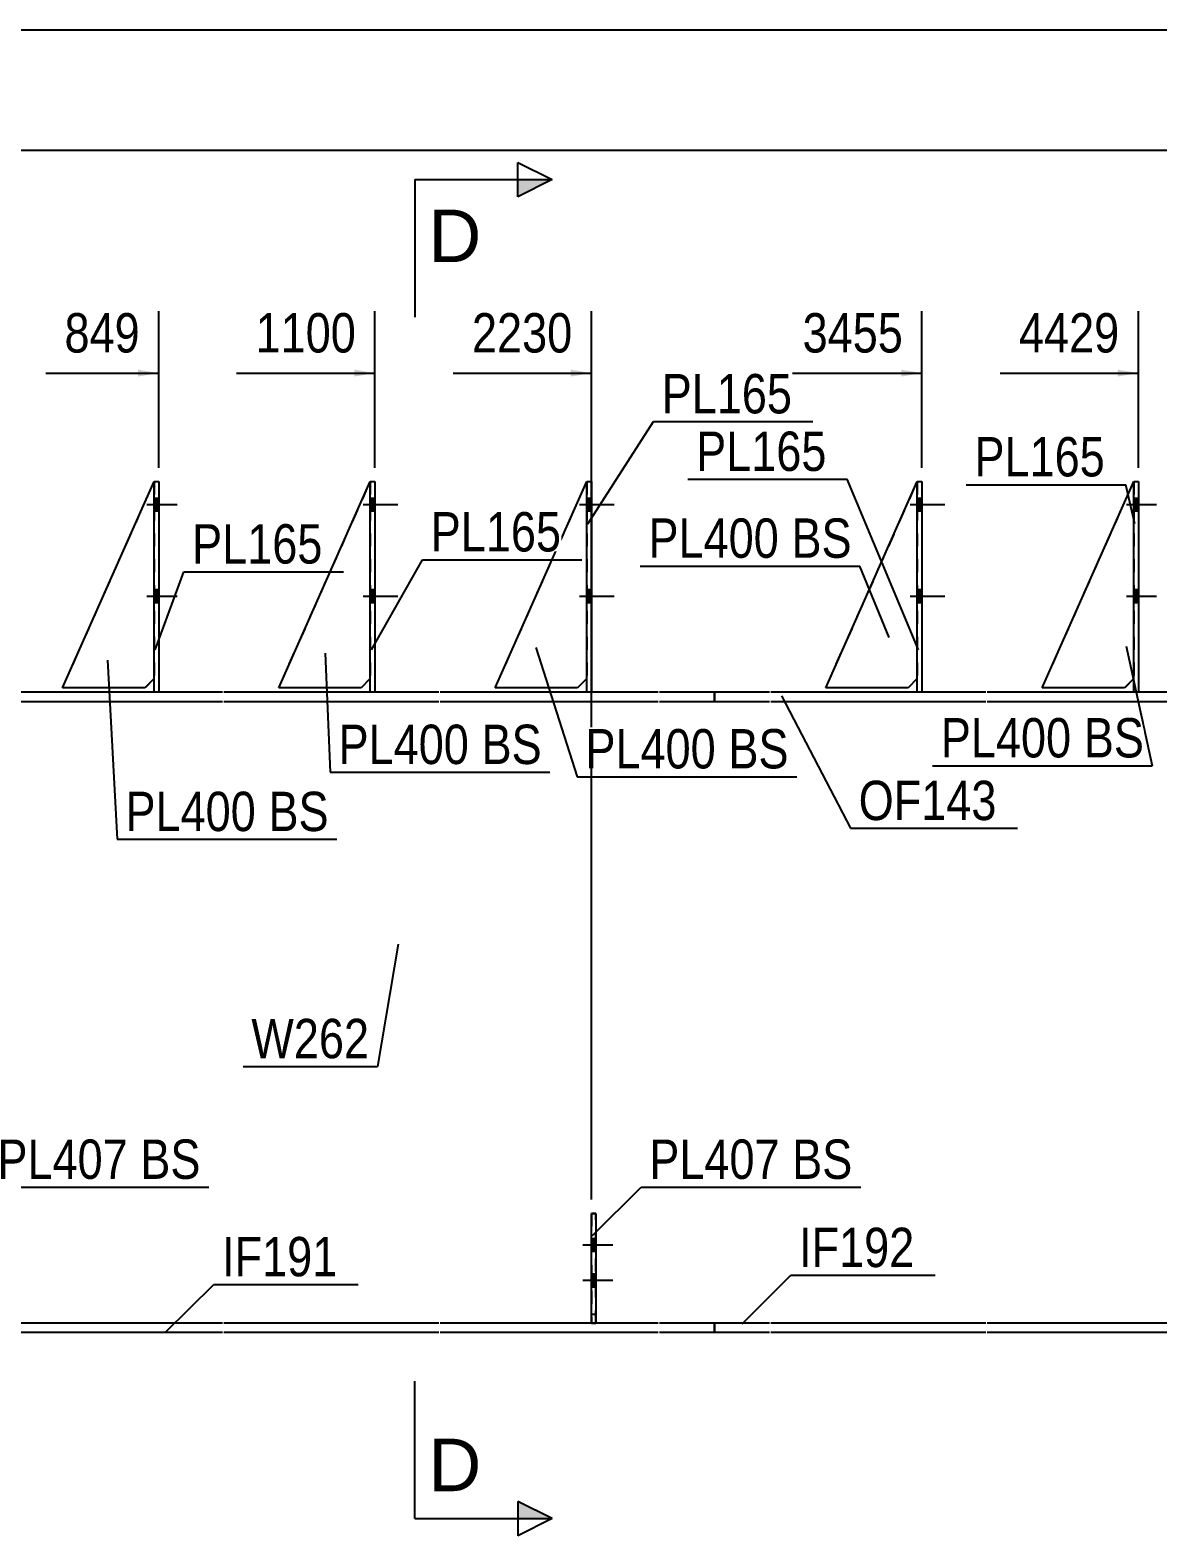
# Model space of a CAD drawing. Header units: millimetres. Extents: x -48 to 355, y -206 to 71.
# Drawn here: x 31.9 to 114, y -38.8 to 70.8 of the extents above; entities that cross this region are included whole.
import ezdxf

# ---------------------------------------------------------------- set-up
doc = ezdxf.new("R2010")
doc.units = ezdxf.units.MM
doc.linetypes.add('DXK_LINE_DOT1', pattern=[1.8814, 0.9407, -0.9407])
doc.linetypes.add('DXK_LINE_DOT2', pattern=[3.9198, 1.9599, -1.9599])
doc.styles.add('Arial', font='ARIAL.TTF', dxfattribs={"height": 0.2})
doc.styles.add('Arial Narrow', font='ARIALN.TTF', dxfattribs={"height": 0.2})

# ---------------------------------------------------------------- blocks, each defined once
blk = doc.blocks.new('Unknown-627019921-1200')
at = {"color": 5, "linetype": 'Continuous'}
blk.add_line((354.85, 70.78), (-45.15, 70.78), dxfattribs=at)
blk = doc.blocks.new('Part-627019921-1224 - 1220')
at = {"color": 7, "linetype": 'DXK_LINE_DOT1'}
for p, q in [((34.29, 22.92), (40.96, 37.92)), ((40.96, 37.92), (40.96, 23.59)), ((40.96, 23.59), (40.29, 22.92)), ((40.29, 22.92), (34.29, 22.92))]:
    blk.add_line(p, q, dxfattribs=at)
blk = doc.blocks.new('Part-627019921-1225 - 1220')
at = {"color": 7, "linetype": 'DXK_LINE_DOT1'}
for p, q in [((65.78, 22.92), (72.45, 37.92)), ((72.45, 37.92), (72.45, 23.59)), ((72.45, 23.59), (71.78, 22.92)), ((71.78, 22.92), (65.78, 22.92))]:
    blk.add_line(p, q, dxfattribs=at)
blk = doc.blocks.new('Part-627019921-1231 - 1220')
at = {"color": 2, "linetype": 'Continuous'}
for p, q in [((50.03, 22.92), (56.69, 37.92)), ((56.69, 23.59), (56.03, 22.92)), ((56.03, 22.92), (50.03, 22.92))]:
    blk.add_line(p, q, dxfattribs=at)
at = {"color": 7, "linetype": 'DXK_LINE_DOT1'}
blk.add_line((56.69, 37.92), (56.69, 23.59), dxfattribs=at)
blk = doc.blocks.new('Part-627019921-1232 - 1220')
at = {"color": 2, "linetype": 'Continuous'}
for p, q in [((89.85, 22.92), (96.51, 37.92)), ((96.51, 23.59), (95.85, 22.92)), ((95.85, 22.92), (89.85, 22.92))]:
    blk.add_line(p, q, dxfattribs=at)
at = {"color": 7, "linetype": 'DXK_LINE_DOT1'}
blk.add_line((96.51, 37.92), (96.51, 23.59), dxfattribs=at)
blk = doc.blocks.new('Part-627019921-1240 - 1220')
at = {"color": 2, "linetype": 'Continuous'}
for p, q in [((34.29, 22.92), (40.96, 37.92)), ((40.96, 23.59), (40.29, 22.92)), ((40.29, 22.92), (34.29, 22.92))]:
    blk.add_line(p, q, dxfattribs=at)
blk = doc.blocks.new('Part-627019921-1241 - 1220')
at = {"color": 7, "linetype": 'DXK_LINE_DOT1'}
for p, q in [((72.78, -15.33), (72.78, -23.33)), ((73.11, -15.33), (72.78, -15.33)), ((73.11, -23.33), (73.11, -15.33)), ((72.78, -22.67), (73.11, -22.67)), ((72.78, -23.33), (73.11, -23.33))]:
    blk.add_line(p, q, dxfattribs=at)
blk = doc.blocks.new('Part-627019921-1242 - 1220')
at = {"color": 2, "linetype": 'Continuous'}
for p, q in [((72.78, -23.33), (72.78, -15.33)), ((72.78, -15.33), (73.11, -15.33)), ((73.11, -15.33), (73.11, -23.33)), ((73.11, -23.33), (72.78, -23.33))]:
    blk.add_line(p, q, dxfattribs=at)
blk = doc.blocks.new('Part-627019921-1243 - 1220')
at = {"color": 2, "linetype": 'Continuous'}
for p, q in [((65.78, 22.92), (72.45, 37.92)), ((72.45, 23.59), (71.78, 22.92)), ((71.78, 22.92), (65.78, 22.92))]:
    blk.add_line(p, q, dxfattribs=at)
blk = doc.blocks.new('Part-627019921-1244 - 1220')
at = {"color": 2, "linetype": 'Continuous'}
for p, q in [((72.45, 22.59), (72.45, 37.92)), ((72.45, 37.92), (72.78, 37.92)), ((72.78, 37.92), (72.78, 22.59))]:
    blk.add_line(p, q, dxfattribs=at)
at = {"color": 7, "linetype": 'DXK_LINE_DOT1'}
blk.add_line((72.78, 22.59), (72.45, 22.59), dxfattribs=at)
blk = doc.blocks.new('Part-627019921-1245 - 1220')
at = {"color": 2, "linetype": 'Continuous'}
for p, q in [((40.96, 22.59), (40.96, 37.92)), ((40.96, 37.92), (41.29, 37.92)), ((41.29, 37.92), (41.29, 22.59))]:
    blk.add_line(p, q, dxfattribs=at)
at = {"color": 7, "linetype": 'DXK_LINE_DOT1'}
blk.add_line((41.29, 22.59), (40.96, 22.59), dxfattribs=at)
blk = doc.blocks.new('Part-627019921-1247 - 1220')
at = {"color": 2, "linetype": 'Continuous'}
for p, q in [((105.6, 22.92), (112.27, 37.92)), ((112.27, 23.59), (111.6, 22.92)), ((111.6, 22.92), (105.6, 22.92))]:
    blk.add_line(p, q, dxfattribs=at)
at = {"color": 7, "linetype": 'DXK_LINE_DOT1'}
blk.add_line((112.27, 37.92), (112.27, 23.59), dxfattribs=at)
blk = doc.blocks.new('Part-627019921-1248 - 1220')
at = {"color": 7, "linetype": 'DXK_LINE_DOT1'}
for p, q in [((105.6, 22.92), (112.27, 37.92)), ((112.27, 23.59), (111.6, 22.92)), ((111.6, 22.92), (105.6, 22.92))]:
    blk.add_line(p, q, dxfattribs=at)
blk = doc.blocks.new('Bolt-627019921-1306 - 1220')
at = {"linetype": 'Continuous'}
for points in [[(41.29, 35.79), (41.29, 36.72), (40.96, 36.72), (40.96, 35.79)], [(41.29, 35.79), (41.29, 36.72), (40.96, 36.72), (40.96, 35.79)], [(41.29, 35.79), (41.29, 36.72), (40.96, 36.72), (40.96, 35.79)], [(41.29, 29.12), (41.29, 30.06), (40.96, 30.06), (40.96, 29.12)], [(41.29, 29.12), (41.29, 30.06), (40.96, 30.06), (40.96, 29.12)], [(41.29, 29.12), (41.29, 30.06), (40.96, 30.06), (40.96, 29.12)]]:
    blk.add_hatch(color=3, dxfattribs=at).paths.add_polyline_path(points)
at = {"color": 3, "linetype": 'Continuous'}
for p, q in [((40.43, 36.26), (42.63, 36.26)), ((40.43, 36.26), (42.63, 36.26)), ((40.43, 36.26), (42.63, 36.26)), ((40.96, 36.72), (41.29, 36.72)), ((40.96, 36.72), (41.29, 36.72)), ((40.96, 36.72), (41.29, 36.72)), ((40.96, 35.79), (41.29, 35.79)), ((40.96, 35.79), (41.29, 35.79)), ((40.96, 35.79), (41.29, 35.79)), ((40.43, 29.59), (42.63, 29.59)), ((40.43, 29.59), (42.63, 29.59)), ((40.43, 29.59), (42.63, 29.59)), ((40.96, 30.06), (41.29, 30.06)), ((40.96, 30.06), (41.29, 30.06)), ((40.96, 30.06), (41.29, 30.06)), ((40.96, 29.12), (41.29, 29.12)), ((40.96, 29.12), (41.29, 29.12)), ((40.96, 29.12), (41.29, 29.12))]:
    blk.add_line(p, q, dxfattribs=at)
blk = doc.blocks.new('Part-627019921-1255 - 1220')
at = {"color": 2, "linetype": 'Continuous'}
for p, q in [((0, 22.59), (0, 21.92)), ((30.19, 22.59), (0, 22.59)), ((0, 21.92), (30.19, 21.92)), ((45.93, 22.59), (30.29, 22.59)), ((30.29, 21.92), (45.93, 21.92)), ((61.68, 22.59), (46.03, 22.59)), ((46.03, 21.92), (61.68, 21.92)), ((77.65, 22.59), (61.78, 22.59)), ((61.78, 21.92), (77.65, 21.92)), ((81.75, 22.59), (77.75, 22.59)), ((77.75, 21.92), (81.75, 21.92)), ((81.75, 21.92), (81.75, 22.59))]:
    blk.add_line(p, q, dxfattribs=at)
blk = doc.blocks.new('Part-627019921-1256 - 1220')
at = {"color": 2, "linetype": 'Continuous'}
for p, q in [((8.89, -24), (8.89, -23.33)), ((25.33, -23.33), (8.89, -23.33)), ((30.19, -24), (8.89, -24)), ((30.19, -23.33), (25.66, -23.33)), ((45.93, -23.33), (30.29, -23.33)), ((45.93, -24), (30.29, -24)), ((61.68, -23.33), (46.03, -23.33)), ((61.68, -24), (46.03, -24)), ((72.78, -23.33), (61.78, -23.33)), ((77.65, -24), (61.78, -24)), ((77.65, -23.33), (73.11, -23.33)), ((81.75, -23.33), (77.75, -23.33)), ((81.75, -24), (77.75, -24)), ((81.75, -24), (81.75, -23.33))]:
    blk.add_line(p, q, dxfattribs=at)
blk = doc.blocks.new('Part-627019921-1257 - 1220')
at = {"color": 2, "linetype": 'Continuous'}
for p, q in [((81.75, 22.59), (81.75, 21.92)), ((85.75, 22.59), (81.75, 22.59)), ((81.75, 21.92), (85.75, 21.92)), ((101.5, 22.59), (85.85, 22.59)), ((85.85, 21.92), (101.5, 21.92)), ((117.23, 22.59), (101.6, 22.59)), ((101.6, 21.92), (117.23, 21.92)), ((133.2, 22.59), (117.33, 22.59)), ((117.33, 21.92), (133.2, 21.92)), ((137.3, 22.59), (133.3, 22.59)), ((133.3, 21.92), (137.3, 21.92)), ((137.3, 21.92), (137.3, 22.59))]:
    blk.add_line(p, q, dxfattribs=at)
blk = doc.blocks.new('Part-627019921-1261 - 1220')
at = {"color": 2, "linetype": 'Continuous'}
for p, q in [((85.75, -23.33), (81.75, -23.33)), ((81.75, -23.33), (81.75, -24)), ((85.75, -24), (81.75, -24)), ((101.5, -23.33), (85.85, -23.33)), ((101.5, -24), (85.85, -24)), ((117.23, -23.33), (101.6, -23.33)), ((117.23, -24), (101.6, -24)), ((128.33, -23.33), (117.33, -23.33)), ((133.2, -24), (117.33, -24)), ((133.2, -23.33), (128.67, -23.33)), ((156.63, -23.33), (133.3, -23.33)), ((156.62, -24), (133.3, -24)), ((160.63, -24.16), (156.62, -24)), ((156.63, -23.33), (160.63, -23.49)), ((160.73, -23.97), (164.77, -24.13)), ((164.75, -24.8), (160.73, -24.64)), ((164.77, -24.13), (164.75, -24.8))]:
    blk.add_line(p, q, dxfattribs=at)
blk = doc.blocks.new('Part-627019921-1270 - 1220')
at = {"color": 2, "linetype": 'Continuous'}
for p, q in [((112.27, 22.59), (112.27, 37.92)), ((112.27, 37.92), (112.6, 37.92)), ((112.6, 37.92), (112.6, 22.59))]:
    blk.add_line(p, q, dxfattribs=at)
at = {"color": 7, "linetype": 'DXK_LINE_DOT1'}
blk.add_line((112.6, 22.59), (112.27, 22.59), dxfattribs=at)
blk = doc.blocks.new('Part-627019921-1272 - 1220')
at = {"color": 2, "linetype": 'Continuous'}
for p, q in [((56.69, 22.59), (56.69, 37.92)), ((56.69, 37.92), (57.03, 37.92)), ((57.03, 37.92), (57.03, 22.59))]:
    blk.add_line(p, q, dxfattribs=at)
at = {"color": 7, "linetype": 'DXK_LINE_DOT1'}
blk.add_line((57.03, 22.59), (56.69, 22.59), dxfattribs=at)
blk = doc.blocks.new('Part-627019921-1273 - 1220')
at = {"color": 2, "linetype": 'Continuous'}
for p, q in [((96.51, 22.59), (96.51, 37.92)), ((96.51, 37.92), (96.85, 37.92)), ((96.85, 37.92), (96.85, 22.59))]:
    blk.add_line(p, q, dxfattribs=at)
at = {"color": 7, "linetype": 'DXK_LINE_DOT1'}
blk.add_line((96.85, 22.59), (96.51, 22.59), dxfattribs=at)
blk = doc.blocks.new('Part-627019921-1287 - 1220')
at = {"color": 7, "linetype": 'DXK_LINE_DOT1'}
for p, q in [((89.85, 22.92), (96.51, 37.92)), ((96.51, 23.59), (95.85, 22.92)), ((95.85, 22.92), (89.85, 22.92))]:
    blk.add_line(p, q, dxfattribs=at)
blk = doc.blocks.new('Part-627019921-1288 - 1220')
at = {"color": 7, "linetype": 'DXK_LINE_DOT1'}
for p, q in [((50.03, 22.92), (56.69, 37.92)), ((56.69, 23.59), (56.03, 22.92)), ((56.03, 22.92), (50.03, 22.92))]:
    blk.add_line(p, q, dxfattribs=at)
blk = doc.blocks.new('Part-627019921-1289 - 1220')
at = {"color": 7, "linetype": 'DXK_LINE_DOT1'}
for p, q in [((3.18, 5), (0, 21.92)), ((0, 21.92), (30.19, 21.92)), ((30.29, 21.92), (45.93, 21.92)), ((46.03, 21.92), (61.68, 21.92)), ((61.78, 21.92), (77.65, 21.92)), ((77.75, 21.92), (85.75, 21.92)), ((85.85, 21.92), (101.5, 21.92)), ((101.6, 21.92), (117.23, 21.92)), ((117.33, 21.92), (133.2, 21.92)), ((133.3, 21.92), (156.63, 21.92)), ((156.63, 21.92), (156.63, 5)), ((5.52, -6.67), (3.34, 4.9)), ((156.63, 4.9), (156.63, -6.67)), ((8.76, -23.33), (5.65, -6.77)), ((156.63, -6.77), (156.63, -23.33)), ((25.33, -23.33), (8.89, -23.33)), ((30.19, -23.33), (25.66, -23.33)), ((45.93, -23.33), (30.29, -23.33)), ((61.68, -23.33), (46.03, -23.33)), ((72.78, -23.33), (61.78, -23.33)), ((77.65, -23.33), (73.11, -23.33)), ((85.75, -23.33), (77.75, -23.33)), ((101.5, -23.33), (85.85, -23.33)), ((117.23, -23.33), (101.6, -23.33)), ((128.33, -23.33), (117.33, -23.33)), ((133.2, -23.33), (128.67, -23.33)), ((156.63, -23.33), (133.3, -23.33))]:
    blk.add_line(p, q, dxfattribs=at)
at = {"color": 2, "linetype": 'Continuous'}
blk.add_line((8.89, -23.33), (8.76, -23.33), dxfattribs=at)
blk = doc.blocks.new('Bolt-627019921-1290 - 1220')
at = {"linetype": 'Continuous'}
for points in [[(112.6, 35.79), (112.6, 36.72), (112.27, 36.72), (112.27, 35.79)], [(112.6, 35.79), (112.6, 36.72), (112.27, 36.72), (112.27, 35.79)], [(112.6, 35.79), (112.6, 36.72), (112.27, 36.72), (112.27, 35.79)], [(112.6, 29.12), (112.6, 30.06), (112.27, 30.06), (112.27, 29.12)], [(112.6, 29.12), (112.6, 30.06), (112.27, 30.06), (112.27, 29.12)], [(112.6, 29.12), (112.6, 30.06), (112.27, 30.06), (112.27, 29.12)]]:
    blk.add_hatch(color=3, dxfattribs=at).paths.add_polyline_path(points)
at = {"color": 3, "linetype": 'Continuous'}
for p, q in [((111.73, 36.26), (113.93, 36.26)), ((111.73, 36.26), (113.93, 36.26)), ((111.73, 36.26), (113.93, 36.26)), ((112.27, 36.72), (112.6, 36.72)), ((112.27, 36.72), (112.6, 36.72)), ((112.27, 36.72), (112.6, 36.72)), ((112.27, 35.79), (112.6, 35.79)), ((112.27, 35.79), (112.6, 35.79)), ((112.27, 35.79), (112.6, 35.79)), ((111.73, 29.59), (113.93, 29.59)), ((111.73, 29.59), (113.93, 29.59)), ((111.73, 29.59), (113.93, 29.59)), ((112.27, 30.06), (112.6, 30.06)), ((112.27, 30.06), (112.6, 30.06)), ((112.27, 30.06), (112.6, 30.06)), ((112.27, 29.12), (112.6, 29.12)), ((112.27, 29.12), (112.6, 29.12)), ((112.27, 29.12), (112.6, 29.12))]:
    blk.add_line(p, q, dxfattribs=at)
blk = doc.blocks.new('Bolt-627019921-1293 - 1220')
at = {"linetype": 'Continuous'}
for points in [[(57.03, 35.79), (57.03, 36.72), (56.69, 36.72), (56.69, 35.79)], [(57.03, 35.79), (57.03, 36.72), (56.69, 36.72), (56.69, 35.79)], [(57.03, 35.79), (57.03, 36.72), (56.69, 36.72), (56.69, 35.79)], [(57.03, 29.12), (57.03, 30.06), (56.69, 30.06), (56.69, 29.12)], [(57.03, 29.12), (57.03, 30.06), (56.69, 30.06), (56.69, 29.12)], [(57.03, 29.12), (57.03, 30.06), (56.69, 30.06), (56.69, 29.12)]]:
    blk.add_hatch(color=3, dxfattribs=at).paths.add_polyline_path(points)
at = {"color": 3, "linetype": 'Continuous'}
for p, q in [((56.16, 36.26), (58.69, 36.26)), ((56.16, 36.26), (58.69, 36.26)), ((56.16, 36.26), (58.69, 36.26)), ((56.69, 36.72), (57.03, 36.72)), ((56.69, 36.72), (57.03, 36.72)), ((56.69, 36.72), (57.03, 36.72)), ((56.69, 35.79), (57.03, 35.79)), ((56.69, 35.79), (57.03, 35.79)), ((56.69, 35.79), (57.03, 35.79)), ((56.16, 29.59), (58.69, 29.59)), ((56.16, 29.59), (58.69, 29.59)), ((56.16, 29.59), (58.69, 29.59)), ((56.69, 30.06), (57.03, 30.06)), ((56.69, 30.06), (57.03, 30.06)), ((56.69, 30.06), (57.03, 30.06)), ((56.69, 29.12), (57.03, 29.12)), ((56.69, 29.12), (57.03, 29.12)), ((56.69, 29.12), (57.03, 29.12))]:
    blk.add_line(p, q, dxfattribs=at)
blk = doc.blocks.new('Bolt-627019921-1294 - 1220')
at = {"linetype": 'Continuous'}
for points in [[(96.85, 35.79), (96.85, 36.72), (96.51, 36.72), (96.51, 35.79)], [(96.85, 35.79), (96.85, 36.72), (96.51, 36.72), (96.51, 35.79)], [(96.85, 35.79), (96.85, 36.72), (96.51, 36.72), (96.51, 35.79)], [(96.85, 29.12), (96.85, 30.06), (96.51, 30.06), (96.51, 29.12)], [(96.85, 29.12), (96.85, 30.06), (96.51, 30.06), (96.51, 29.12)], [(96.85, 29.12), (96.85, 30.06), (96.51, 30.06), (96.51, 29.12)]]:
    blk.add_hatch(color=3, dxfattribs=at).paths.add_polyline_path(points)
at = {"color": 3, "linetype": 'Continuous'}
for p, q in [((95.98, 36.26), (98.51, 36.26)), ((95.98, 36.26), (98.51, 36.26)), ((95.98, 36.26), (98.51, 36.26)), ((96.51, 36.72), (96.85, 36.72)), ((96.51, 36.72), (96.85, 36.72)), ((96.51, 36.72), (96.85, 36.72)), ((96.51, 35.79), (96.85, 35.79)), ((96.51, 35.79), (96.85, 35.79)), ((96.51, 35.79), (96.85, 35.79)), ((95.98, 29.59), (98.51, 29.59)), ((95.98, 29.59), (98.51, 29.59)), ((95.98, 29.59), (98.51, 29.59)), ((96.51, 30.06), (96.85, 30.06)), ((96.51, 30.06), (96.85, 30.06)), ((96.51, 30.06), (96.85, 30.06)), ((96.51, 29.12), (96.85, 29.12)), ((96.51, 29.12), (96.85, 29.12)), ((96.51, 29.12), (96.85, 29.12))]:
    blk.add_line(p, q, dxfattribs=at)
blk = doc.blocks.new('Bolt-627019921-1307 - 1220')
at = {"linetype": 'Continuous'}
for points in [[(72.78, 35.79), (72.78, 36.72), (72.45, 36.72), (72.45, 35.79)], [(72.78, 35.79), (72.78, 36.72), (72.45, 36.72), (72.45, 35.79)], [(72.78, 35.79), (72.78, 36.72), (72.45, 36.72), (72.45, 35.79)], [(72.78, 29.12), (72.78, 30.06), (72.45, 30.06), (72.45, 29.12)], [(72.78, 29.12), (72.78, 30.06), (72.45, 30.06), (72.45, 29.12)], [(72.78, 29.12), (72.78, 30.06), (72.45, 30.06), (72.45, 29.12)]]:
    blk.add_hatch(color=3, dxfattribs=at).paths.add_polyline_path(points)
at = {"color": 3, "linetype": 'Continuous'}
for p, q in [((71.91, 36.26), (74.45, 36.26)), ((71.91, 36.26), (74.45, 36.26)), ((71.91, 36.26), (74.45, 36.26)), ((72.45, 36.72), (72.78, 36.72)), ((72.45, 36.72), (72.78, 36.72)), ((72.45, 36.72), (72.78, 36.72)), ((72.45, 35.79), (72.78, 35.79)), ((72.45, 35.79), (72.78, 35.79)), ((72.45, 35.79), (72.78, 35.79)), ((71.91, 29.59), (74.45, 29.59)), ((71.91, 29.59), (74.45, 29.59)), ((71.91, 29.59), (74.45, 29.59)), ((72.45, 30.06), (72.78, 30.06)), ((72.45, 30.06), (72.78, 30.06)), ((72.45, 30.06), (72.78, 30.06)), ((72.45, 29.12), (72.78, 29.12)), ((72.45, 29.12), (72.78, 29.12)), ((72.45, 29.12), (72.78, 29.12))]:
    blk.add_line(p, q, dxfattribs=at)
blk = doc.blocks.new('Bolt-627019921-1308 - 1220')
at = {"linetype": 'Continuous'}
for points in [[(73.11, -18.08), (73.11, -17.15), (72.78, -17.15), (72.78, -18.08)], [(73.11, -20.67), (73.11, -19.73), (72.78, -19.73), (72.78, -20.67)]]:
    blk.add_hatch(color=3, dxfattribs=at).paths.add_polyline_path(points)
at = {"color": 3, "linetype": 'Continuous'}
for p, q in [((72.78, -17.15), (73.11, -17.15)), ((72.15, -17.61), (74.35, -17.61)), ((72.78, -18.08), (73.11, -18.08)), ((72.15, -20.2), (74.35, -20.2)), ((72.78, -19.73), (73.11, -19.73)), ((72.78, -20.67), (73.11, -20.67))]:
    blk.add_line(p, q, dxfattribs=at)
blk = doc.blocks.new('Bolt-627019921-1309 - 1220')
at = {"color": 3, "linetype": 'DXK_LINE_DOT2'}
for p, q in [((72.78, -17.15), (73.11, -17.15)), ((72.15, -17.61), (74.35, -17.61)), ((72.78, -18.08), (73.11, -18.08)), ((72.15, -20.2), (74.35, -20.2)), ((72.78, -19.73), (73.11, -19.73)), ((72.78, -20.67), (73.11, -20.67))]:
    blk.add_line(p, q, dxfattribs=at)
blk = doc.blocks.new('StraightDimension-627019921-9148 - 1220')
at = {"linetype": 'Continuous'}
blk.add_hatch(color=7, dxfattribs=at).paths.add_polyline_path([(95.35, 46.07), (96.85, 45.82), (95.35, 45.57)])
at = {"color": 7, "linetype": 'Continuous'}
for p, q in [((96.85, 38.92), (96.85, 50.32)), ((86.78, 45.82), (96.85, 45.82))]:
    blk.add_line(p, q, dxfattribs=at)
at = {"color": 0}
blk.add_wipeout([(96.07, 46.72), (96.07, 50.92), (87.56, 50.92), (87.56, 46.72)], dxfattribs=at)
at = {"color": 3, "style": 'Arial Narrow'}
blk.add_text('3455', height=2.863, dxfattribs=at).set_placement((88.16, 47.32))
blk = doc.blocks.new('StraightDimension-627019921-9147 - 1220')
at = {"linetype": 'Continuous'}
blk.add_hatch(color=7, dxfattribs=at).paths.add_polyline_path([(111.1, 46.07), (112.6, 45.82), (111.1, 45.57)])
at = {"color": 7, "linetype": 'Continuous'}
for p, q in [((112.6, 38.92), (112.6, 50.32)), ((102.54, 45.82), (112.6, 45.82))]:
    blk.add_line(p, q, dxfattribs=at)
at = {"color": 0}
blk.add_wipeout([(111.82, 46.72), (111.82, 50.92), (103.31, 50.92), (103.31, 46.72)], dxfattribs=at)
at = {"color": 3, "style": 'Arial Narrow'}
blk.add_text('4429', height=2.863, dxfattribs=at).set_placement((103.91, 47.32))
blk = doc.blocks.new('StraightDimension-627019921-1359 - 1220')
at = {"color": 7, "linetype": 'Continuous'}
blk.add_line((-2.59, 62.04), (297.06, 62.04), dxfattribs=at)
blk = doc.blocks.new('StraightDimension-627019921-9151 - 1220')
at = {"linetype": 'Continuous'}
blk.add_hatch(color=7, dxfattribs=at).paths.add_polyline_path([(39.79, 46.07), (41.29, 45.82), (39.79, 45.57)])
at = {"color": 7, "linetype": 'Continuous'}
for p, q in [((41.29, 38.92), (41.29, 50.32)), ((33.06, 45.82), (41.29, 45.82))]:
    blk.add_line(p, q, dxfattribs=at)
at = {"color": 0}
blk.add_wipeout([(40.52, 46.72), (40.52, 50.92), (33.83, 50.92), (33.83, 46.72)], dxfattribs=at)
at = {"color": 3, "style": 'Arial Narrow'}
blk.add_text('849', height=2.863, dxfattribs=at).set_placement((34.43, 47.32))
blk = doc.blocks.new('StraightDimension-627019921-9149 - 1220')
at = {"linetype": 'Continuous'}
blk.add_hatch(color=7, dxfattribs=at).paths.add_polyline_path([(71.28, 46.07), (72.78, 45.82), (71.28, 45.57)])
at = {"color": 7, "linetype": 'Continuous'}
for p, q in [((72.78, -14.33), (72.78, 50.32)), ((62.72, 45.82), (72.78, 45.82))]:
    blk.add_line(p, q, dxfattribs=at)
at = {"color": 0}
blk.add_wipeout([(72, 46.72), (72, 50.92), (63.49, 50.92), (63.49, 46.72)], dxfattribs=at)
at = {"color": 3, "style": 'Arial Narrow'}
blk.add_text('2230', height=2.863, dxfattribs=at).set_placement((64.09, 47.32))
blk = doc.blocks.new('StraightDimension-627019921-9150 - 1220')
at = {"linetype": 'Continuous'}
blk.add_hatch(color=7, dxfattribs=at).paths.add_polyline_path([(55.53, 46.07), (57.03, 45.82), (55.53, 45.57)])
at = {"color": 7, "linetype": 'Continuous'}
for p, q in [((57.03, 38.92), (57.03, 50.32)), ((46.96, 45.82), (57.03, 45.82))]:
    blk.add_line(p, q, dxfattribs=at)
at = {"color": 0}
blk.add_wipeout([(56.25, 46.72), (56.25, 50.92), (47.74, 50.92), (47.74, 46.72)], dxfattribs=at)
at = {"color": 3, "style": 'Arial Narrow'}
blk.add_text('1100', height=2.863, dxfattribs=at).set_placement((48.34, 47.32))
blk = doc.blocks.new('MarkSet-627019921-6067 - 1220')
at = {"color": 7, "linetype": 'Continuous'}
for p, q in [((68.75, 25.85), (71.75, 16.45)), ((71.75, 16.45), (87.74, 16.45))]:
    blk.add_line(p, q, dxfattribs=at)
at = {"color": 0}
for points in [[(81.86, 17.05), (81.86, 20.05), (72.35, 20.05), (72.35, 17.05)], [(87.14, 17.05), (87.14, 20.05), (82.76, 20.05), (82.76, 17.05)]]:
    blk.add_wipeout(points, dxfattribs=at)
for points in [[(81.86, 17.05), (81.86, 20.05), (72.35, 20.05), (72.35, 17.05)], [(87.14, 17.05), (87.14, 20.05), (82.76, 20.05), (82.76, 17.05)]]:
    blk.add_wipeout(points, dxfattribs=at)
at = {"color": 3, "style": 'Arial Narrow'}
for s, p in [('PL400', (72.35, 17.05)), ('BS', (82.76, 17.05))]:
    blk.add_text(s, height=2.863, dxfattribs=at).set_placement(p)
blk = doc.blocks.new('Mark-627019921-6275 - 1220')
at = {"color": 7, "linetype": 'Continuous'}
for p, q in [((86.62, 22.34), (91.64, 12.69)), ((91.64, 12.69), (103.79, 12.69))]:
    blk.add_line(p, q, dxfattribs=at)
at = {"color": 0}
blk.add_wipeout([(102.29, 13.29), (102.29, 16.29), (92.24, 16.29), (92.24, 13.29)], dxfattribs=at)
blk.add_wipeout([(102.29, 13.29), (102.29, 16.29), (92.24, 16.29), (92.24, 13.29)], dxfattribs=at)
at = {"color": 3, "style": 'Arial Narrow'}
blk.add_text('OF143', height=2.863, dxfattribs=at).set_placement((92.24, 13.29))
blk = doc.blocks.new('Mark-627019921-6263 - 1220')
at = {"color": 7, "linetype": 'Continuous'}
for p, q in [((72.53, 34.84), (77.3, 42.29)), ((77.3, 42.29), (88.9, 42.29))]:
    blk.add_line(p, q, dxfattribs=at)
at = {"color": 0}
blk.add_wipeout([(87.4, 42.89), (87.4, 45.89), (77.9, 45.89), (77.9, 42.89)], dxfattribs=at)
blk.add_wipeout([(87.4, 42.89), (87.4, 45.89), (77.9, 45.89), (77.9, 42.89)], dxfattribs=at)
at = {"color": 3, "style": 'Arial Narrow'}
blk.add_text('PL165', height=2.863, dxfattribs=at).set_placement((77.9, 42.89))
blk = doc.blocks.new('SectionMark-627019921-1981 - 1220')
at = {"linetype": 'Continuous'}
for points in [[(67.42, 58.65), (67.42, 59.9), (69.92, 59.9)], [(67.42, -37.55), (67.42, -36.3), (69.92, -37.55)]]:
    blk.add_hatch(color=30, dxfattribs=at).paths.add_polyline_path(points)
at = {"color": 30, "linetype": 'Continuous'}
for p, q in [((67.42, 58.65), (67.42, 61.15)), ((67.42, 61.15), (69.92, 59.9)), ((59.92, 59.9), (59.92, 49.9)), ((59.92, 59.9), (69.92, 59.9)), ((69.92, 59.9), (67.42, 58.65)), ((59.92, -37.55), (59.92, -27.55)), ((69.92, -37.55), (67.42, -36.3)), ((67.42, -36.3), (67.42, -38.8)), ((59.92, -37.55), (69.92, -37.55)), ((69.92, -37.55), (67.42, -38.8))]:
    blk.add_line(p, q, dxfattribs=at)
at = {"color": 0, "linetype": 'Continuous'}
for points in [[(64.77, 53.9), (64.77, 57.9), (60.92, 57.9), (60.92, 53.9)], [(64.77, -35.55), (64.77, -31.55), (60.92, -31.55), (60.92, -35.55)]]:
    blk.add_wipeout(points, dxfattribs=at)
at = {"color": 96, "linetype": 'Continuous', "style": 'Arial'}
for p in [(60.92, 53.9), (60.92, -35.55)]:
    blk.add_text('D', height=3.82, dxfattribs=at).set_placement(p)
blk = doc.blocks.new('MarkSet-627019921-6056 - 1220')
at = {"color": 7, "linetype": 'Continuous'}
for p, q in [((37.55, 24.93), (38.27, 11.89)), ((38.27, 11.89), (54.26, 11.89))]:
    blk.add_line(p, q, dxfattribs=at)
at = {"color": 0}
for points in [[(48.38, 12.49), (48.38, 15.49), (38.87, 15.49), (38.87, 12.49)], [(53.66, 12.49), (53.66, 15.49), (49.28, 15.49), (49.28, 12.49)]]:
    blk.add_wipeout(points, dxfattribs=at)
for points in [[(48.38, 12.49), (48.38, 15.49), (38.87, 15.49), (38.87, 12.49)], [(53.66, 12.49), (53.66, 15.49), (49.28, 15.49), (49.28, 12.49)]]:
    blk.add_wipeout(points, dxfattribs=at)
at = {"color": 3, "style": 'Arial Narrow'}
for s, p in [('PL400', (38.87, 12.49)), ('BS', (49.28, 12.49))]:
    blk.add_text(s, height=2.863, dxfattribs=at).set_placement(p)
blk = doc.blocks.new('MarkSet-627019921-6111 - 1220')
at = {"color": 7, "linetype": 'Continuous'}
for p, q in [((25.41, -16.95), (28.95, -13.42)), ((28.95, -13.42), (44.93, -13.42))]:
    blk.add_line(p, q, dxfattribs=at)
at = {"color": 0}
for points in [[(39.05, -12.82), (39.05, -9.82), (29.55, -9.82), (29.55, -12.82)], [(44.33, -12.82), (44.33, -9.82), (39.95, -9.82), (39.95, -12.82)]]:
    blk.add_wipeout(points, dxfattribs=at)
for points in [[(39.05, -12.82), (39.05, -9.82), (29.55, -9.82), (29.55, -12.82)], [(44.33, -12.82), (44.33, -9.82), (39.95, -9.82), (39.95, -12.82)]]:
    blk.add_wipeout(points, dxfattribs=at)
at = {"color": 3, "style": 'Arial Narrow'}
for s, p in [('PL407', (29.55, -12.82)), ('BS', (39.95, -12.82))]:
    blk.add_text(s, height=2.863, dxfattribs=at).set_placement(p)
blk = doc.blocks.new('MarkSet-627019921-6122 - 1220')
at = {"color": 7, "linetype": 'Continuous'}
for p, q in [((72.86, -16.95), (76.4, -13.42)), ((76.4, -13.42), (92.39, -13.42))]:
    blk.add_line(p, q, dxfattribs=at)
at = {"color": 0}
for points in [[(86.5, -12.82), (86.5, -9.82), (77, -9.82), (77, -12.82)], [(91.79, -12.82), (91.79, -9.82), (87.4, -9.82), (87.4, -12.82)]]:
    blk.add_wipeout(points, dxfattribs=at)
for points in [[(86.5, -12.82), (86.5, -9.82), (77, -9.82), (77, -12.82)], [(91.79, -12.82), (91.79, -9.82), (87.4, -9.82), (87.4, -12.82)]]:
    blk.add_wipeout(points, dxfattribs=at)
at = {"color": 3, "style": 'Arial Narrow'}
for s, p in [('PL407', (77, -12.82)), ('BS', (87.4, -12.82))]:
    blk.add_text(s, height=2.863, dxfattribs=at).set_placement(p)
blk = doc.blocks.new('MarkSet-627019921-6144 - 1220')
at = {"color": 7, "linetype": 'Continuous'}
for p, q in [((53.41, 25.44), (53.78, 16.77)), ((53.78, 16.77), (69.77, 16.77))]:
    blk.add_line(p, q, dxfattribs=at)
at = {"color": 0}
for points in [[(63.89, 17.37), (63.89, 20.37), (54.38, 20.37), (54.38, 17.37)], [(69.17, 17.37), (69.17, 20.37), (64.79, 20.37), (64.79, 17.37)]]:
    blk.add_wipeout(points, dxfattribs=at)
for points in [[(63.89, 17.37), (63.89, 20.37), (54.38, 20.37), (54.38, 17.37)], [(69.17, 17.37), (69.17, 20.37), (64.79, 20.37), (64.79, 17.37)]]:
    blk.add_wipeout(points, dxfattribs=at)
at = {"color": 3, "style": 'Arial Narrow'}
for s, p in [('PL400', (54.38, 17.37)), ('BS', (64.79, 17.37))]:
    blk.add_text(s, height=2.863, dxfattribs=at).set_placement(p)
blk = doc.blocks.new('MarkSet-627019921-6155 - 1220')
at = {"color": 7, "linetype": 'Continuous'}
for p in [(76.34, 31.78), (94.46, 26.58)]:
    blk.add_line(p, (92.33, 31.78), dxfattribs=at)
at = {"color": 0}
for points in [[(86.45, 32.38), (86.45, 35.38), (76.94, 35.38), (76.94, 32.38)], [(91.73, 32.38), (91.73, 35.38), (87.35, 35.38), (87.35, 32.38)]]:
    blk.add_wipeout(points, dxfattribs=at)
for points in [[(86.45, 32.38), (86.45, 35.38), (76.94, 35.38), (76.94, 32.38)], [(91.73, 32.38), (91.73, 35.38), (87.35, 35.38), (87.35, 32.38)]]:
    blk.add_wipeout(points, dxfattribs=at)
at = {"color": 3, "style": 'Arial Narrow'}
for s, p in [('PL400', (76.94, 32.38)), ('BS', (87.35, 32.38))]:
    blk.add_text(s, height=2.863, dxfattribs=at).set_placement(p)
blk = doc.blocks.new('MarkSet-627019921-6247 - 1220')
at = {"color": 7, "linetype": 'Continuous'}
blk.add_line((97.62, 17.25), (113.61, 17.25), dxfattribs=at)
at = {"color": 0}
for points in [[(107.73, 17.85), (107.73, 20.85), (98.22, 20.85), (98.22, 17.85)], [(113.01, 17.85), (113.01, 20.85), (108.63, 20.85), (108.63, 17.85)]]:
    blk.add_wipeout(points, dxfattribs=at)
for points in [[(107.73, 17.85), (107.73, 20.85), (98.22, 20.85), (98.22, 17.85)], [(113.01, 17.85), (113.01, 20.85), (108.63, 20.85), (108.63, 17.85)]]:
    blk.add_wipeout(points, dxfattribs=at)
at = {"color": 7, "linetype": 'Continuous'}
blk.add_line((111.72, 25.94), (113.61, 17.25), dxfattribs=at)
at = {"color": 3, "style": 'Arial Narrow'}
for s, p in [('PL400', (98.22, 17.85)), ('BS', (108.63, 17.85))]:
    blk.add_text(s, height=2.863, dxfattribs=at).set_placement(p)
blk = doc.blocks.new('Mark-627019921-6266 - 1220')
at = {"color": 7, "linetype": 'Continuous'}
for p, q in [((41.04, 25.68), (43.12, 31.36)), ((43.12, 31.36), (54.73, 31.36))]:
    blk.add_line(p, q, dxfattribs=at)
at = {"color": 0}
blk.add_wipeout([(53.23, 31.96), (53.23, 34.96), (43.72, 34.96), (43.72, 31.96)], dxfattribs=at)
blk.add_wipeout([(53.23, 31.96), (53.23, 34.96), (43.72, 34.96), (43.72, 31.96)], dxfattribs=at)
at = {"color": 3, "style": 'Arial Narrow'}
blk.add_text('PL165', height=2.863, dxfattribs=at).set_placement((43.72, 31.96))
blk = doc.blocks.new('Mark-627019921-6272 - 1220')
at = {"color": 7, "linetype": 'Continuous'}
for p, q in [((41.76, -24), (45.3, -20.51)), ((45.3, -20.51), (55.8, -20.51))]:
    blk.add_line(p, q, dxfattribs=at)
at = {"color": 0}
blk.add_wipeout([(54.3, -19.91), (54.3, -16.91), (45.9, -16.91), (45.9, -19.91)], dxfattribs=at)
blk.add_wipeout([(54.3, -19.91), (54.3, -16.91), (45.9, -16.91), (45.9, -19.91)], dxfattribs=at)
at = {"color": 3, "style": 'Arial Narrow'}
blk.add_text('IF191', height=2.863, dxfattribs=at).set_placement((45.9, -19.91))
blk = doc.blocks.new('Mark-627019921-6287 - 1220')
at = {"color": 7, "linetype": 'Continuous'}
for p, q in [((83.76, -23.38), (87.3, -19.84)), ((87.3, -19.84), (97.8, -19.84))]:
    blk.add_line(p, q, dxfattribs=at)
at = {"color": 0}
blk.add_wipeout([(96.3, -19.24), (96.3, -16.24), (87.9, -16.24), (87.9, -19.24)], dxfattribs=at)
blk.add_wipeout([(96.3, -19.24), (96.3, -16.24), (87.9, -16.24), (87.9, -19.24)], dxfattribs=at)
at = {"color": 3, "style": 'Arial Narrow'}
blk.add_text('IF192', height=2.863, dxfattribs=at).set_placement((87.9, -19.24))
blk = doc.blocks.new('Mark-627019921-6305 - 1220')
at = {"color": 7, "linetype": 'Continuous'}
for p in [(100.07, 37.7), (112.35, 34.84)]:
    blk.add_line(p, (111.68, 37.7), dxfattribs=at)
at = {"color": 0}
blk.add_wipeout([(110.18, 38.3), (110.18, 41.3), (100.67, 41.3), (100.67, 38.3)], dxfattribs=at)
blk.add_wipeout([(110.18, 38.3), (110.18, 41.3), (100.67, 41.3), (100.67, 38.3)], dxfattribs=at)
at = {"color": 3, "style": 'Arial Narrow'}
blk.add_text('PL165', height=2.863, dxfattribs=at).set_placement((100.67, 38.3))
blk = doc.blocks.new('Mark-627019921-6311 - 1220')
at = {"color": 7, "linetype": 'Continuous'}
for p, q in [((56.78, 25.68), (60.49, 32.24)), ((60.49, 32.24), (72.1, 32.24))]:
    blk.add_line(p, q, dxfattribs=at)
at = {"color": 0}
blk.add_wipeout([(70.6, 32.84), (70.6, 35.84), (61.09, 35.84), (61.09, 32.84)], dxfattribs=at)
blk.add_wipeout([(70.6, 32.84), (70.6, 35.84), (61.09, 35.84), (61.09, 32.84)], dxfattribs=at)
at = {"color": 3, "style": 'Arial Narrow'}
blk.add_text('PL165', height=2.863, dxfattribs=at).set_placement((61.09, 32.84))
blk = doc.blocks.new('Mark-627019921-6314 - 1220')
at = {"color": 7, "linetype": 'Continuous'}
for p in [(79.81, 38.1), (96.6, 25.68)]:
    blk.add_line(p, (91.41, 38.1), dxfattribs=at)
at = {"color": 0}
blk.add_wipeout([(89.91, 38.7), (89.91, 41.7), (80.41, 41.7), (80.41, 38.7)], dxfattribs=at)
blk.add_wipeout([(89.91, 38.7), (89.91, 41.7), (80.41, 41.7), (80.41, 38.7)], dxfattribs=at)
at = {"color": 3, "style": 'Arial Narrow'}
blk.add_text('PL165', height=2.863, dxfattribs=at).set_placement((80.41, 38.7))
blk = doc.blocks.new('Mark-627019921-6338 - 1220')
at = {"color": 7, "linetype": 'Continuous'}
for p in [(58.73, 4.25), (47.43, -4.64)]:
    blk.add_line(p, (57.22, -4.64), dxfattribs=at)
at = {"color": 0}
blk.add_wipeout([(56.62, -4.04), (56.62, -1.04), (48.03, -1.04), (48.03, -4.04)], dxfattribs=at)
blk.add_wipeout([(56.62, -4.04), (56.62, -1.04), (48.03, -1.04), (48.03, -4.04)], dxfattribs=at)
at = {"color": 3, "style": 'Arial Narrow'}
blk.add_text('W262', height=2.863, dxfattribs=at).set_placement((48.03, -4.04))

msp = doc.modelspace()

# ---------------------------------------------------------------- block references
for name in ['Unknown-627019921-1200', 'Part-627019921-1224 - 1220', 'Part-627019921-1240 - 1220', 'Part-627019921-1245 - 1220', 'Part-627019921-1231 - 1220', 'Part-627019921-1288 - 1220', 'Part-627019921-1272 - 1220', 'Part-627019921-1225 - 1220', 'Part-627019921-1243 - 1220', 'Part-627019921-1244 - 1220', 'Part-627019921-1232 - 1220', 'Part-627019921-1287 - 1220', 'Part-627019921-1273 - 1220', 'Part-627019921-1247 - 1220', 'Part-627019921-1248 - 1220', 'Part-627019921-1270 - 1220', 'Bolt-627019921-1306 - 1220', 'Bolt-627019921-1293 - 1220', 'Bolt-627019921-1307 - 1220', 'Bolt-627019921-1294 - 1220', 'Bolt-627019921-1290 - 1220', 'Part-627019921-1255 - 1220', 'Part-627019921-1289 - 1220', 'Part-627019921-1257 - 1220', 'Part-627019921-1241 - 1220', 'Part-627019921-1242 - 1220', 'Bolt-627019921-1308 - 1220', 'Bolt-627019921-1309 - 1220', 'Part-627019921-1256 - 1220', 'Part-627019921-1261 - 1220']:
    msp.add_blockref(name, (0, 0))

# ---------------------------------------------------------------- next in the draw order: block references
for name in ['StraightDimension-627019921-9148 - 1220', 'StraightDimension-627019921-9147 - 1220']:
    msp.add_blockref(name, (0, 0))

# ---------------------------------------------------------------- next in the draw order: block references
msp.add_blockref('StraightDimension-627019921-1359 - 1220', (0, 0))

# ---------------------------------------------------------------- next in the draw order: block references
for name in ['StraightDimension-627019921-9151 - 1220', 'StraightDimension-627019921-9150 - 1220', 'StraightDimension-627019921-9149 - 1220', 'Mark-627019921-6305 - 1220', 'MarkSet-627019921-6056 - 1220', 'Mark-627019921-6338 - 1220', 'MarkSet-627019921-6111 - 1220']:
    msp.add_blockref(name, (0, 0))

# ---------------------------------------------------------------- next in the draw order: block references
for name in ['Mark-627019921-6263 - 1220', 'MarkSet-627019921-6067 - 1220', 'MarkSet-627019921-6122 - 1220', 'Mark-627019921-6272 - 1220']:
    msp.add_blockref(name, (0, 0))

# ---------------------------------------------------------------- next in the draw order: block references
for name in ['SectionMark-627019921-1981 - 1220', 'MarkSet-627019921-6155 - 1220', 'Mark-627019921-6275 - 1220', 'Mark-627019921-6287 - 1220']:
    msp.add_blockref(name, (0, 0))

# ---------------------------------------------------------------- next in the draw order: block references
for name in ['Mark-627019921-6314 - 1220', 'MarkSet-627019921-6144 - 1220', 'MarkSet-627019921-6247 - 1220']:
    msp.add_blockref(name, (0, 0))

# ---------------------------------------------------------------- next in the draw order: block references
for name in ['Mark-627019921-6311 - 1220', 'Mark-627019921-6266 - 1220']:
    msp.add_blockref(name, (0, 0))

doc.saveas('drawing.dxf')
